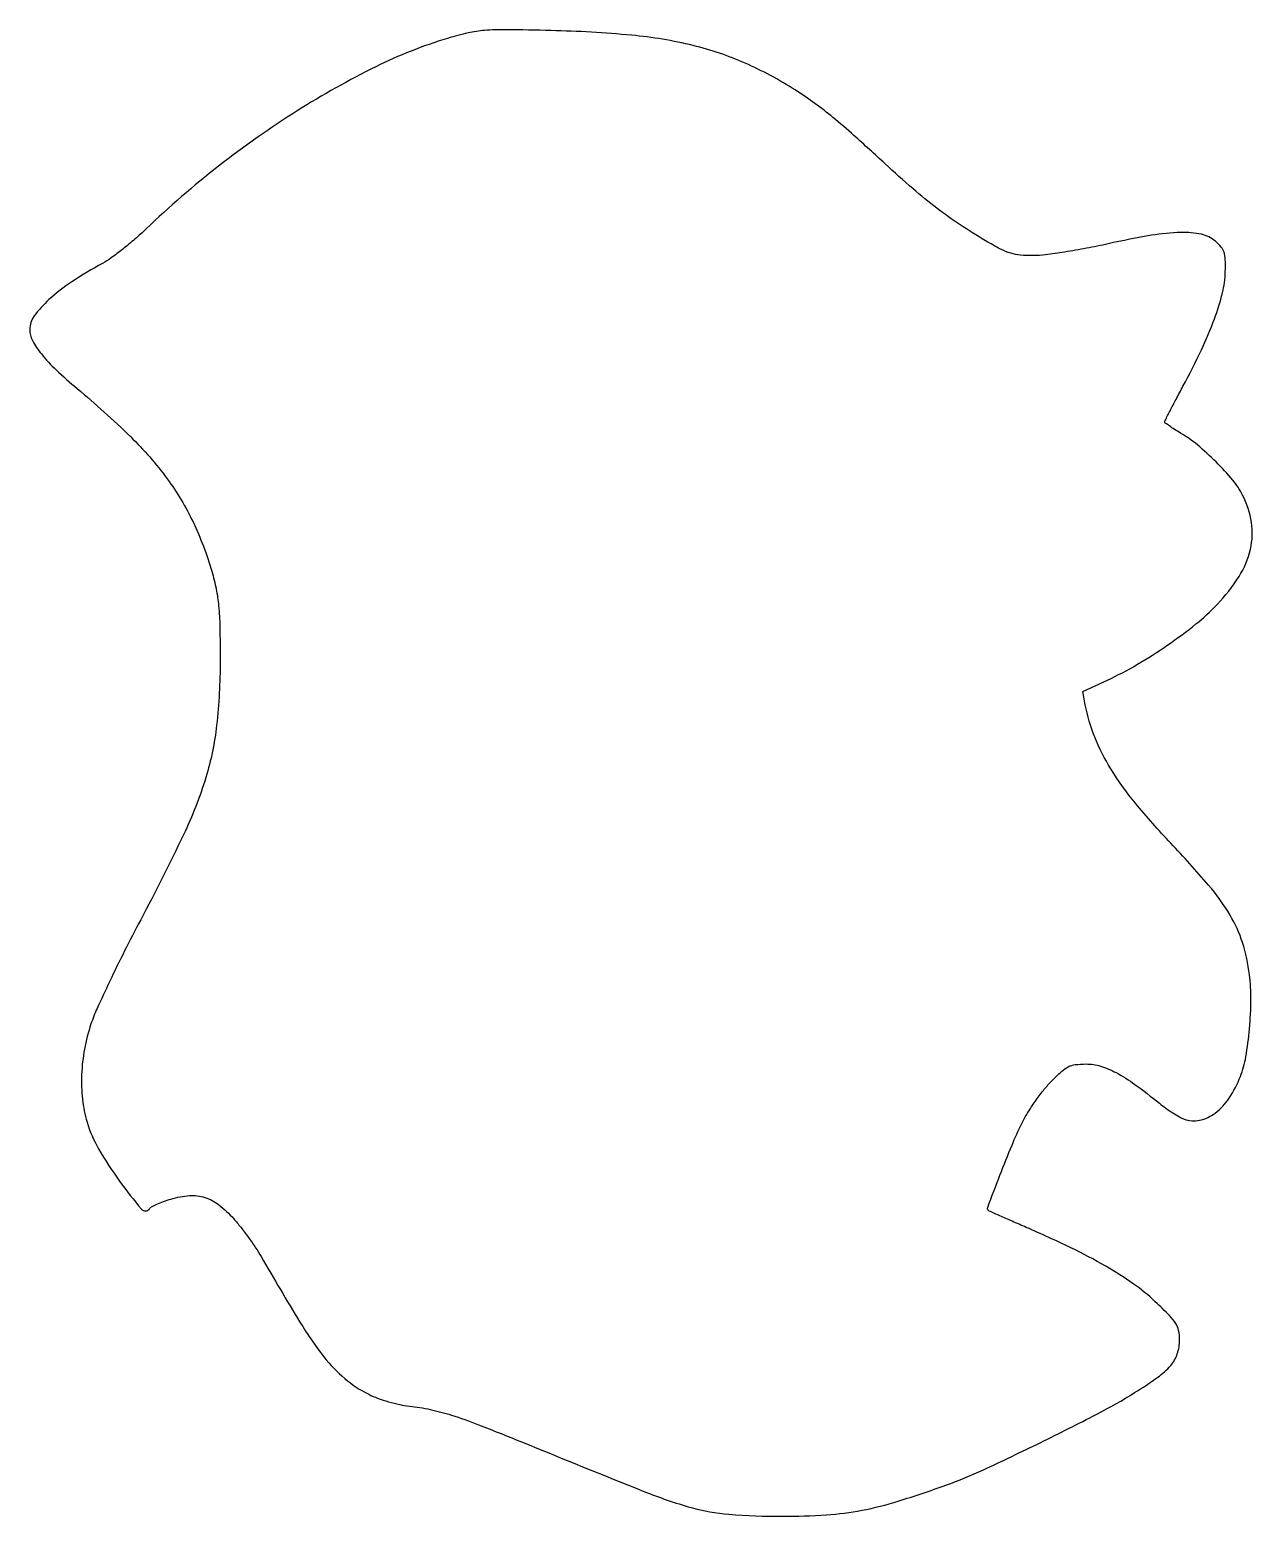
# Model space of a CAD drawing. Extents: x 0 to 331, y 1 to 403.
import ezdxf

# ---------------------------------------------------------------- set-up
doc = ezdxf.new("R2010")
doc.units = 0

msp = doc.modelspace()

# ---------------------------------------------------------------- linework, layer by layer
msp.add_lwpolyline([(113, 400.467197, 0.041249), (93.574548, 392.783001, 0.026181), (72.341436, 380.864583, 0.02488), (51.075875, 365.887834, 0.025207), (31.5, 348.934039, -0.012802), (28.467367, 346.173067, -0.011011), (25.143699, 343.424791, -0.011149), (22.016042, 341.063874, -0.031139), (19.691315, 339.599759, 0.020954), (11.406381, 334.614482, 0.038748), (5.209039, 329.79428, 0.0491), (1.217066, 325.370821, 0.160366), (0, 321.673754, 0.124433), (0.7494, 318.709126, 0.045822), (3.156276, 315.08913, 0.034161), (7.117464, 310.808359, 0.015337), (12.854997, 305.723265, -0.019887), (27.226191, 292.750948, -0.04056), (37.192941, 281.28743, -0.047509), (44.161066, 269.653492, -0.040672), (49.239568, 256.299182, -0.02039), (50.433005, 251.450211, -0.026957), (51.09756, 246.951124, -0.018548), (51.413705, 241.276448, -0.004645), (51.499721, 232, -0.027388), (50.549831, 214.677226, -0.047131), (47.62867, 200.538131, -0.036743), (41.570587, 184.982765, -0.010696), (30.00503, 162, 0.005152), (25.654649, 153.588604, 0.005495), (21.572874, 145.266957, 0.005239), (18.217313, 138.03737, 0.025357), (16.566611, 133.823683, 0.034977), (14.816505, 127.047329, 0.03568), (14.043009, 120.138228, 0.036976), (14.269093, 113.44355, 0.04528), (15.50117, 107.308014, 0.05879), (18.610784, 100.076731, 0.025695), (24.297335, 91.30063, 0.019399), (30.232967, 83.732801, 0.509261), (32.437462, 83.898812, -0.134029), (32.964009, 84.390081, -0.016303), (34.399522, 85.086491, -0.018399), (36.198013, 85.809599, -0.014205), (38.206218, 86.4686, -0.053156), (43.211409, 87.392118, -0.095801), (47.341345, 86.916025, -0.090698), (51.145477, 84.90308, -0.043774), (55.173453, 81.112173, -0.015582), (57.055359, 78.864497, -0.009537), (59.139283, 76.105068, -0.009557), (61.100335, 73.29106, -0.016748), (62.598576, 70.880105, 0.005773), (73.073914, 53.167707, 0.029386), (79.579777, 43.746981, 0.052086), (85.188627, 37.930352, 0.058247), (91.684273, 33.645382, 0.028518), (94.090591, 32.600213, 0.017045), (97.054036, 31.622594, 0.017038), (100.081135, 30.848065, 0.028196), (102.684273, 30.427859, -0.026677), (108.337726, 29.532858, -0.024491), (114.03055, 28.022583, -0.015957), (121.371807, 25.424023, -0.004152), (133, 20.773928, 0.002072), (166.069893, 7.389535, 0.025583), (178.923166, 2.997324, 0.050658), (189.088961, 1.180061, 0.019259), (203.5, 0.644445, 0.016168), (215.485925, 1.04849, 0.030517), (225.078833, 2.273836, 0.028296), (234.913482, 4.72896, 0.011947), (247.817872, 9.078646, 0.020782), (257.931134, 13.24237, 0.005885), (273.307577, 20.554446, 0.006025), (288.629524, 28.293301, 0.017981), (298.848563, 34.086295, 0.016699), (305.113699, 38.23652, 0.061979), (308.597971, 41.432446, 0.095529), (310.381808, 44.589906, 0.081121), (311, 48.375118, 0.050325), (310.745533, 50.89693, 0.091958), (309.972418, 52.807381, 0.053523), (308.279953, 54.922382, 0.00827), (304.427043, 58.676702, 0.03513), (298.483496, 63.538998, 0.023156), (291.04133, 68.300099, 0.018755), (281.619434, 73.269173, 0.009755), (269.528872, 78.78941, -0.001219), (265.68695, 80.464872, -0.001935), (262.406787, 81.920042, -0.000408), (259.529779, 83.212533, -0.090837), (259.285486, 83.381181, -0.294823), (259.105445, 84.217683, -0.001374), (262.421291, 92.917253, -0.006576), (265.675287, 101.062994, -0.01633), (268.327695, 106.910205, -0.02319), (269.881994, 109.722562, -0.014517), (271.944377, 112.868408, -0.014566), (274.160903, 115.855046, -0.025613), (276.185076, 118.168524, -0.01341), (279.06813, 120.98638, -0.069418), (280.892166, 122.257249, -0.088479), (282.786357, 122.829562, -0.029239), (285.698424, 123, -0.074211), (289.626073, 122.413819, -0.04877), (293.85533, 120.656723, -0.034626), (298.91148, 117.4836, -0.013065), (305.532091, 112.389693, 0.015061), (307.272423, 111.061701, 0.013187), (309.16715, 109.778419, 0.013371), (310.940477, 108.710102, 0.038055), (312.244675, 108.097074, 0.145331), (316.401334, 107.786079, 0.109214), (320.589273, 109.714505, 0.084637), (324.406623, 113.788951, 0.052153), (327.446702, 119.631985, 0.051646), (328.924443, 124.923335, 0.019892), (329.909448, 132.49543, 0.020053), (330.303408, 140.451471, 0.033584), (329.916924, 147.134327, 0.045318), (328.013366, 155.830977, 0.058381), (324.660278, 163.285541, 0.042172), (318.817114, 171.408063, 0.012596), (308.595067, 182.759469, -0.017205), (299.066524, 193.538919, -0.034151), (292.432378, 202.808155, -0.041991), (288.059222, 211.438946, -0.049944), (285.490714, 220.197807), (284.827893, 223.730948), (291.470889, 226.839582, 0.023533), (299.473044, 231.053954, 0.01802), (307.810327, 236.372479, 0.018372), (315.418144, 242.044089, 0.033131), (321.139858, 247.306343, 0.0487), (327.070494, 254.890681, 0.084617), (330.156065, 262.240144, 0.095948), (330.428513, 269.531598, 0.079613), (328.034609, 276.932162, 0.056449), (325.375423, 280.951167, 0.022094), (320.876871, 285.863245, 0.02229), (315.814384, 290.490944, 0.041498), (311.270375, 293.687437, -0.008202), (309.633739, 294.682989, -0.012614), (308.254423, 295.602775, -0.007026), (307.142567, 296.409031, -0.236608), (307, 296.693437, -0.117296), (307.087125, 297.059717, -0.000947), (308.443658, 299.737237, -0.003353), (310.03081, 302.804234, -0.002143), (311.914579, 306.348415, 0.012469), (316.894396, 316.203381, 0.022207), (320.420626, 324.577673, 0.027086), (322.600551, 331.625334, 0.055948), (323.370154, 337.332558, 0.014164), (323.34956, 340.726808, 0.069927), (323.019233, 342.60582, 0.096463), (322.234176, 344.022657, 0.040346), (320.694236, 345.582558, 0.126752), (316.906054, 347.454831, 0.057806), (311.368705, 347.962278, 0.036662), (303.431481, 347.186819, 0.01143), (291.677705, 344.883161, -0.007509), (285.808938, 343.685063, -0.00748), (279.899261, 342.662085, -0.007361), (274.711199, 341.92186, -0.028953), (271.489993, 341.698888, -0.023696), (267.937091, 341.827428, -0.054461), (265.313983, 342.338331, -0.045244), (262.583355, 343.465888, -0.01226), (258.489993, 345.737026, -0.014145), (251.627927, 350.033027, -0.016537), (245.376913, 354.502418, -0.014831), (238.907902, 359.7706, -0.008272), (231.334379, 366.54345, 0.00344), (222.921082, 374.214898, 0.01136), (217.229808, 379.103848, 0.015598), (212.373057, 382.840609, 0.013053), (207, 386.504716, 0.039612), (193.487422, 393.768091, 0.043798), (179.438275, 398.525314, 0.036567), (162.772305, 401.315035, 0.017293), (141, 402.582924, 0.002845), (128.761285, 402.801966, 0.021909), (123.029787, 402.620752, 0.037211), (118.5994, 401.952043, 0.017512)], format="xyb", close=True)

doc.saveas('drawing.dxf')
